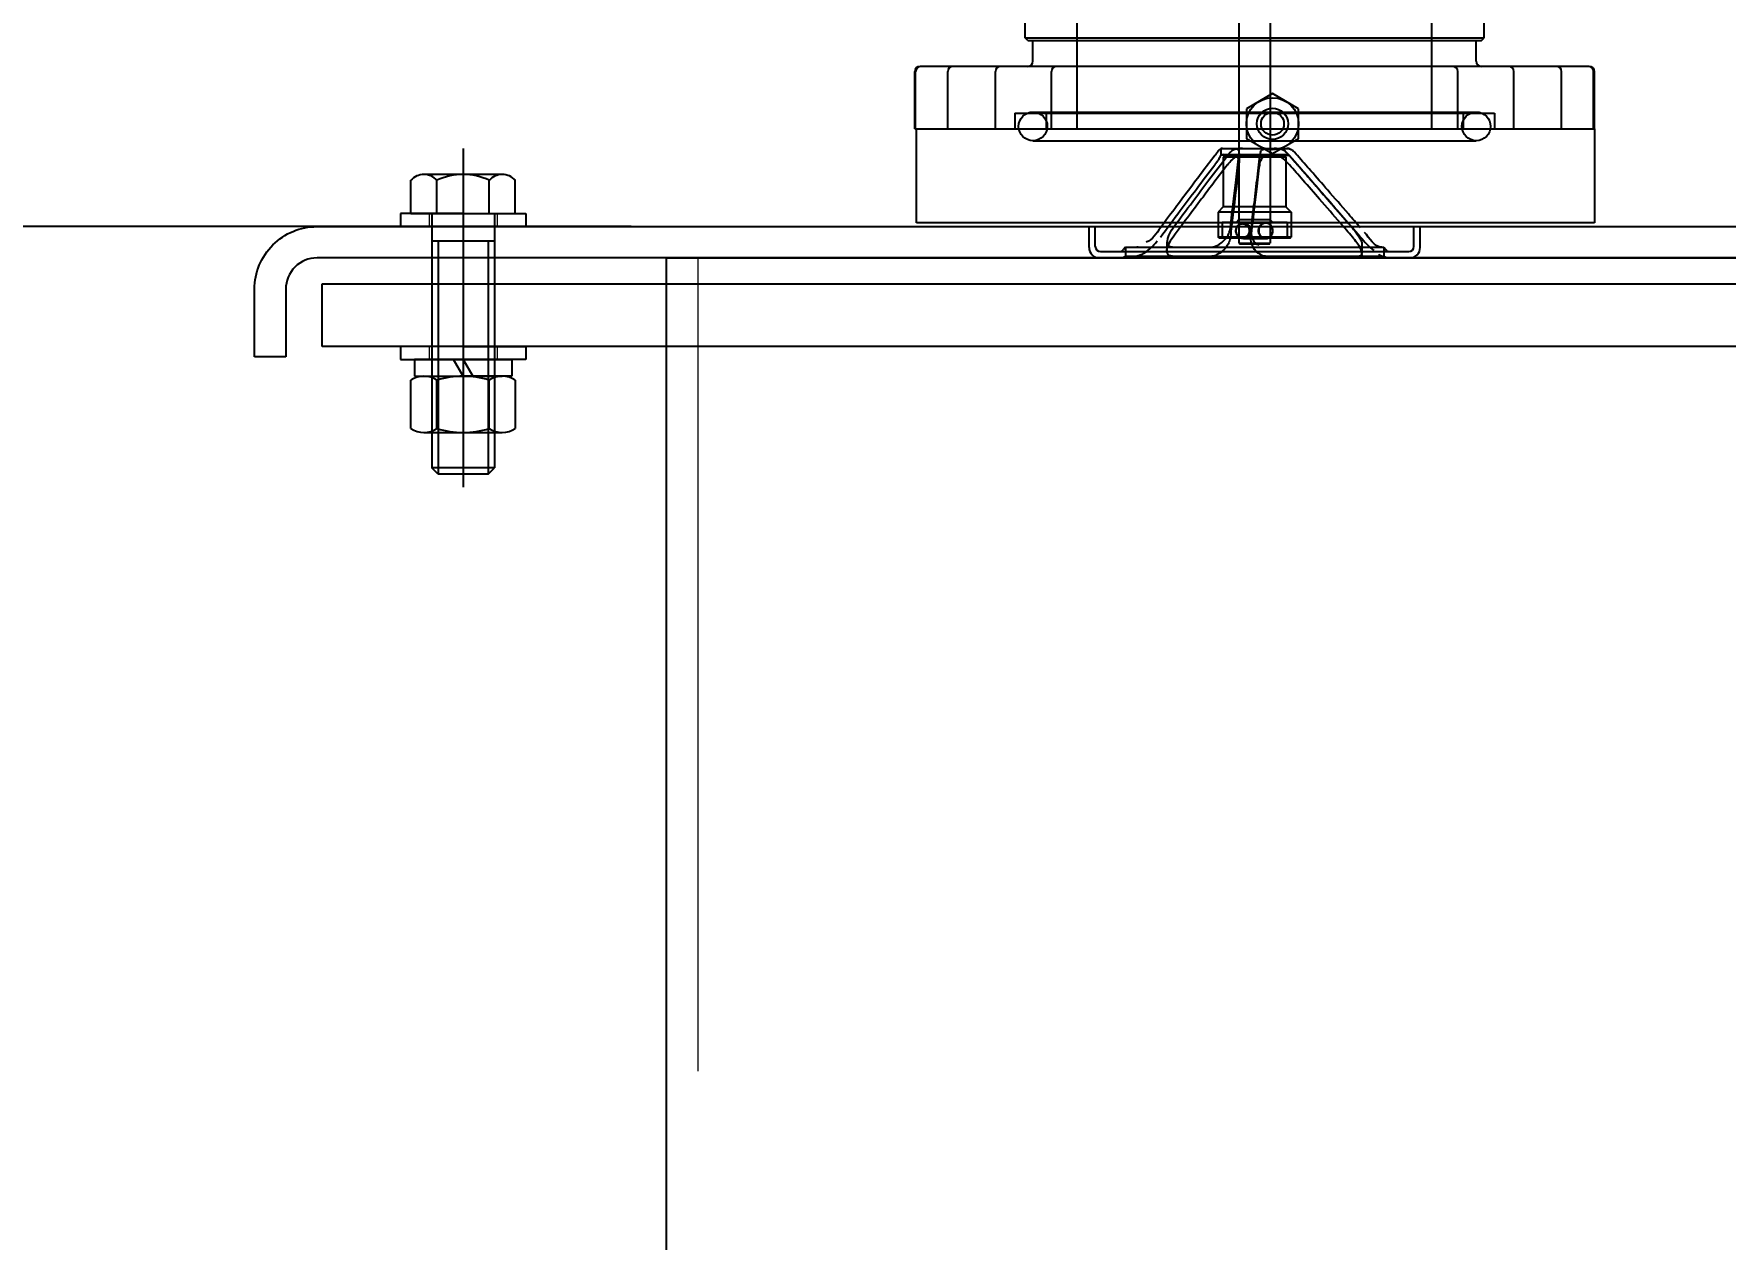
# Model space of a CAD drawing. Header units: millimetres. Extents: x 35720 to 50764, y -47170 to -36532.
# Drawn here: x 37535.5 to 37859.8, y -38400.1 to -38168.9 of the extents above; entities that cross this region are included whole.
import ezdxf

# ---------------------------------------------------------------- set-up
doc = ezdxf.new("R2010")
doc.units = ezdxf.units.MM
doc.header["$LTSCALE"] = 13
doc.linetypes.add('ACAD_ISO02W100', pattern=[15, 12, -3])
doc.linetypes.add('CENTER', pattern=[50.8, 31.75, -6.35, 6.35, -6.35])
doc.layers.get('0').update_dxf_attribs({"color": 1, "linetype": 'CENTER'})
for name, color, linetype in [('01', 7, 'Continuous'), ('3中心线层', 1, 'CENTER'), ('cen', 1, 'CENTER'), ('DIM', 4, 'Continuous')]:
    doc.layers.add(name, color=color, linetype=linetype)
doc.layers.add('DAS', color=3, linetype='ACAD_ISO02W100', lineweight=18)
doc.styles.get("Standard").update_dxf_attribs({"font": 'gbenor.shx', "bigfont": 'gbcbig.shx'})
doc.dimstyles.new('丁晓菲', dxfattribs={"dimscale": 15, "dimtxt": 3.5, "dimasz": 2.5, "dimexe": 1.5, "dimexo": 0, "dimgap": 0.5, "dimtad": 1, "dimtoh": 1, "dimtxsty": 'Standard', "dimcen": 2.5, "dimclrd": 3, "dimclre": 3, "dimclrt": 2, "dimadec": 0, "dimazin": 0, "dimtfac": 1, "dimtmove": 0, "dimatfit": 2, "dimfxl": 0, "dimarcsym": 0})

# ---------------------------------------------------------------- blocks, each defined once
blk = doc.blocks.new('A$C2FE61F56')
for p, q in [((0, 0), (0, 9.35)), ((0, 9.35), (3.2, 9.35)), ((3.2, 9.35), (3.2, 0)), ((0, 0), (3.2, 1.85)), ((0, 0), (0, -9.35)), ((3.2, 0), (0, -1.85)), ((3.2, -9.35), (3.2, 0)), ((0, -9.35), (3.2, -9.35))]:
    blk.add_line(p, q)
at = {"layer": 'cen'}
blk.add_line((-5, 0), (8.2, 0), dxfattribs=at)
blk = doc.blocks.new('A$C177C7799')
for p, q in [((10.04, 10.02), (0.76, 10.02)), ((0, -7.51), (0, 7.51)), ((10.8, -7.51), (10.8, 7.51)), ((10.04, 5.01), (0.76, 5.01)), ((10.04, -5.01), (0.76, -5.01)), ((10.04, -10.02), (0.76, -10.02))]:
    blk.add_line(p, q)
for centre, radius, start, end in [((4.52, 7.51), 4.52, 146.3969, 213.6031), ((6.28, 7.51), 4.52, 326.3969, 33.6031), ((16.96, 0), 16.96, 162.8294, 197.1706), ((-6.16, 0), 16.96, 342.8294, 17.1706), ((4.52, -7.51), 4.52, 146.3969, 213.6031), ((6.28, -7.51), 4.52, 326.3969, 33.6031)]:
    blk.add_arc(centre, radius, start, end)
at = {"layer": 'cen'}
blk.add_line((-5, 0), (15.8, 0), dxfattribs=at)
blk = doc.blocks.new('A$C78412A84')
for p, q in [((0, 12), (2.5, 12)), ((0, 0), (0, 12)), ((2.5, 12), (2.5, 0)), ((0, 0), (0, -12)), ((2.5, -12), (2.5, 0)), ((0, -12), (2.5, -12))]:
    blk.add_line(p, q)
at = {"layer": 'cen'}
blk.add_line((-5, 0), (7.5, 0), dxfattribs=at)
at = {"layer": 'DAS'}
for p, q in [((0, 6.5), (2.5, 6.5)), ((0, -6.5), (2.5, -6.5))]:
    blk.add_line(p, q, dxfattribs=at)
blk = doc.blocks.new('0230313405230.')
for p, q in [((55389.71, -30039.68), (55389.71, -30033.3)), ((55399.73, -30032.18), (55392.22, -30032.18)), ((55394.72, -30039.68), (55394.72, -30033.3)), ((55407.24, -30032.18), (55399.73, -30032.18)), ((55404.74, -30039.68), (55404.74, -30033.3)), ((55409.74, -30039.68), (55409.74, -30033.3)), ((55389.71, -30039.68), (55409.74, -30039.68)), ((55393.73, -30039.68), (55393.73, -30088.48)), ((55405.73, -30039.68), (55405.73, -30088.48)), ((55393.73, -30044.93), (55405.73, -30044.93)), ((55405.73, -30088.48), (55393.73, -30088.48)), ((55394.93, -30089.68), (55393.73, -30088.48)), ((55404.53, -30089.68), (55405.73, -30088.48)), ((55404.53, -30089.68), (55394.93, -30089.68))]:
    blk.add_line(p, q)
for centre, radius, start, end in [((55392.22, -30035.53), 3.35, 41.6088, 138.3912), ((55399.73, -30043.88), 11.71, 64.676, 115.324), ((55407.24, -30035.53), 3.35, 41.6088, 138.3912)]:
    blk.add_arc(centre, radius, start, end)
at = {"layer": '01', "ltscale": 45.628538}
blk.add_lwpolyline([(55359.73, -30067.18), (55359.73, -30054.18, -0.414214), (55371.73, -30042.18), (57567.73, -30042.18, -0.414214), (57579.73, -30054.18), (57579.73, -30067.18), (57573.73, -30067.18), (57573.73, -30054.18, 0.414214), (57567.73, -30048.18), (55371.73, -30048.18, 0.414214), (55365.73, -30054.18), (55365.73, -30067.18)], format="xyb", close=True, dxfattribs=at)
for points in [[(55438.73, -30048.18), (57500.73, -30048.18), (57500.73, -32198.18), (55438.73, -32198.18)], [(55372.73, -30053.18), (57566.73, -30053.18), (57566.73, -30065.18), (55372.73, -30065.18)]]:
    blk.add_lwpolyline(points, close=True, dxfattribs=at)
at = {"layer": 'cen'}
blk.add_line((55399.73, -30027.18), (55399.73, -30092.18), dxfattribs=at)
at = {"layer": 'DAS', "color": 3}
blk.add_line((55444.73, -30048.18), (55444.73, -32198.18), dxfattribs=at)
at = {"layer": 'DIM'}
for p, q in [((55394.93, -30044.93), (55394.93, -30089.68)), ((55404.53, -30044.93), (55404.53, -30089.68))]:
    blk.add_line(p, q, dxfattribs=at)
at = {"rotation": 270}
for name, p in [('A$C78412A84', (55399.73, -30039.68)), ('A$C78412A84', (55399.73, -30065.18)), ('A$C2FE61F56', (55399.73, -30067.68)), ('A$C177C7799', (55399.73, -30070.88))]:
    blk.add_blockref(name, p, dxfattribs=at)
blk = doc.blocks.new('013031320.')
at = {"color": 6, "linetype": 'Continuous'}
for p, q in [((5283.44, -694.23), (5283.44, -765.13)), ((5289.44, -694.23), (5289.44, -765.13)), ((5252.44, -743.2), (5252.44, -712.2)), ((5320.44, -743.2), (5320.44, -712.2)), ((5242.44, -725.7), (5242.44, -720.2)), ((5330.44, -725.7), (5330.44, -720.2)), ((5242.94, -726.2), (5242.44, -725.7)), ((5242.44, -725.7), (5330.44, -725.7)), ((5242.94, -726.2), (5329.94, -726.2)), ((5243.94, -730.2), (5243.94, -726.2)), ((5328.94, -730.2), (5328.94, -726.2)), ((5329.94, -726.2), (5330.44, -725.7)), ((5221.28, -743.2), (5221.28, -732.2)), ((5221.44, -743.2), (5221.44, -732.2)), ((5350.61, -731.2), (5222.28, -731.2)), ((5227.59, -743.2), (5227.59, -732.2)), ((5236.73, -743.2), (5236.73, -732.2)), ((5247.48, -743.2), (5247.48, -732.2)), ((5325.41, -743.2), (5325.41, -732.2)), ((5336.15, -743.2), (5336.15, -732.2)), ((5345.3, -743.2), (5345.3, -732.2)), ((5351.44, -743.2), (5351.44, -732.2)), ((5351.61, -743.2), (5351.61, -732.2)), ((5289.87, -736.42), (5284.87, -739.31)), ((5284.87, -739.31), (5284.87, -745.08)), ((5294.87, -739.31), (5289.87, -736.42)), ((5294.87, -745.08), (5294.87, -739.31)), ((5240.44, -740.2), (5240.44, -743.2)), ((5240.44, -740.2), (5332.44, -740.2)), ((5243.94, -739.95), (5328.94, -739.95)), ((5246.44, -740.2), (5246.44, -743.2)), ((5326.44, -740.2), (5326.44, -743.2)), ((5332.44, -740.2), (5332.44, -743.2)), ((5221.28, -743.2), (5235.44, -743.2)), ((5235.44, -743.2), (5267.44, -743.2)), ((5243.94, -745.45), (5328.94, -745.45)), ((5267.44, -743.2), (5351.61, -743.2)), ((5289.87, -747.97), (5284.87, -745.08)), ((5294.87, -745.08), (5289.87, -747.97)), ((5279.94, -746.96), (5279.94, -748.23)), ((5279.94, -746.96), (5282.35, -746.96)), ((5282.35, -748.23), (5279.94, -748.23)), ((5279.99, -746.96), (5279.99, -748.24)), ((5280.29, -746.93), (5292.6, -746.93)), ((5280.38, -748.13), (5292.51, -748.13)), ((5280.94, -748.13), (5280.44, -748.63)), ((5280.44, -748.63), (5280.44, -758.13)), ((5292.44, -748.63), (5280.44, -748.63)), ((5283.44, -748.63), (5282.94, -748.13)), ((5283.46, -747.93), (5283.46, -749.69)), ((5284.11, -746.96), (5292.86, -746.96)), ((5284.11, -748.23), (5292.86, -748.23)), ((5289.44, -748.63), (5289.94, -748.13)), ((5291.94, -748.13), (5292.44, -748.63)), ((5292.44, -748.63), (5292.44, -758.13)), ((5293.24, -748.44), (5293.44, -748.66)), ((5293.44, -748.66), (5294.19, -749.53)), ((5294.67, -748.32), (5294.43, -748.05)), ((5294.19, -749.53), (5294.67, -750.08)), ((5280.44, -758.13), (5279.44, -759.13)), ((5292.44, -758.13), (5280.44, -758.13)), ((5292.44, -758.13), (5293.44, -759.13)), ((5254.69, -765.93), (5254.69, -761.93)), ((5254.69, -761.93), (5318.19, -761.93)), ((5255.89, -765.73), (5255.89, -761.93)), ((5279.44, -759.13), (5279.44, -763.93)), ((5293.44, -759.13), (5279.44, -759.13)), ((5280.19, -761.13), (5280.19, -763.93)), ((5292.69, -761.13), (5280.19, -761.13)), ((5283.44, -760.63), (5282.94, -761.13)), ((5283.27, -761.71), (5283.37, -761.61)), ((5289.44, -760.63), (5283.44, -760.63)), ((5284.31, -761.23), (5288.53, -761.23)), ((5289.44, -760.63), (5289.94, -761.13)), ((5292.69, -761.13), (5292.69, -763.93)), ((5293.44, -759.13), (5293.44, -763.93)), ((5316.99, -765.73), (5316.99, -761.93)), ((5318.19, -765.93), (5318.19, -761.93)), ((5269.62, -764.85), (5269.62, -766.61)), ((5279.64, -764.13), (5279.44, -763.93)), ((5293.44, -763.93), (5279.44, -763.93)), ((5293.24, -764.13), (5279.64, -764.13)), ((5280.19, -763.93), (5279.99, -764.13)), ((5283.27, -763.74), (5283.37, -763.84)), ((5283.44, -765.13), (5289.44, -765.13)), ((5283.54, -765.23), (5289.34, -765.23)), ((5284.31, -764.23), (5288.53, -764.23)), ((5285.73, -762.57), (5285.73, -764.33)), ((5289.47, -763.84), (5289.56, -763.74)), ((5292.69, -763.93), (5292.89, -764.13)), ((5293.24, -764.13), (5293.44, -763.93)), ((5307.03, -765.36), (5307.03, -767.11)), ((5256.69, -767.93), (5316.19, -767.93)), ((5256.89, -766.73), (5315.99, -766.73)), ((5261.69, -765.9), (5261.22, -766.41)), ((5261.69, -765.9), (5261.69, -767.58)), ((5261.69, -765.9), (5311.19, -765.9)), ((5261.69, -767.58), (5311.19, -767.58)), ((5311.19, -765.9), (5311.19, -767.58)), ((5311.19, -765.9), (5311.67, -766.41))]:
    blk.add_line(p, q, dxfattribs=at)
for points in [[(5279.35, -747.56), (5279.27, -747.68), (5279.19, -747.8), (5279.1, -747.92), (5279, -748.05), (5278.91, -748.18), (5278.8, -748.32)], [(5279.87, -748.44), (5279.8, -748.58), (5279.72, -748.73), (5279.61, -748.91), (5279.49, -749.1), (5279.35, -749.32), (5279.19, -749.55), (5279.01, -749.81), (5278.8, -750.08)], [(5279.35, -747.56), (5279.45, -747.42), (5279.55, -747.3), (5279.66, -747.2), (5279.75, -747.12), (5279.83, -747.06), (5279.9, -747.02), (5279.95, -746.99), (5279.98, -746.97), (5279.99, -746.96), (5279.97, -746.96)], [(5279.87, -748.44), (5279.91, -748.37), (5279.94, -748.32), (5279.97, -748.28), (5279.98, -748.25), (5279.99, -748.23), (5279.97, -748.23)], [(5281.22, -748.32), (5281.33, -748.18), (5281.44, -748.05), (5281.55, -747.92), (5281.66, -747.8), (5281.77, -747.68), (5281.89, -747.56)], [(5281.22, -750.08), (5281.44, -749.81), (5281.66, -749.55), (5281.89, -749.32), (5282.11, -749.1), (5282.34, -748.91), (5282.57, -748.73), (5282.79, -748.58), (5283.02, -748.44)], [(5284.11, -746.96), (5283.86, -746.96), (5283.62, -746.97), (5283.37, -746.99), (5283.12, -747.02), (5282.88, -747.06), (5282.65, -747.12), (5282.43, -747.2), (5282.23, -747.3), (5282.05, -747.42), (5281.89, -747.56)], [(5282.35, -746.96), (5282.55, -746.96), (5282.72, -746.97), (5282.88, -746.99), (5283.02, -747.02), (5283.14, -747.06), (5283.23, -747.12), (5283.31, -747.2), (5283.37, -747.3), (5283.41, -747.42), (5283.44, -747.56)], [(5282.35, -748.23), (5282.52, -748.23), (5282.66, -748.25), (5282.79, -748.28), (5282.9, -748.32), (5282.99, -748.37), (5283.07, -748.44)], [(5284.11, -748.23), (5283.91, -748.23), (5283.71, -748.25), (5283.52, -748.28), (5283.34, -748.32), (5283.17, -748.37), (5283.02, -748.44)], [(5283.44, -750.08), (5283.46, -749.81), (5283.46, -749.55), (5283.44, -749.32), (5283.4, -749.1), (5283.34, -748.91), (5283.26, -748.73), (5283.18, -748.58), (5283.07, -748.44)], [(5283.44, -748.32), (5283.45, -748.18), (5283.46, -748.05), (5283.46, -747.92), (5283.46, -747.8), (5283.45, -747.68), (5283.44, -747.56)], [(5287.6, -747.56), (5287.56, -747.68), (5287.52, -747.8), (5287.48, -747.92), (5287.45, -748.05), (5287.43, -748.18), (5287.41, -748.32)], [(5287.41, -750.08), (5287.45, -749.79), (5287.52, -749.53), (5287.62, -749.28), (5287.73, -749.05), (5287.85, -748.85), (5288, -748.66)], [(5287.6, -747.56), (5287.64, -747.46), (5287.7, -747.38), (5287.76, -747.3), (5287.83, -747.23), (5287.91, -747.17), (5288, -747.12)], [(5288, -747.12), (5288.14, -747.06), (5288.31, -747.01), (5288.49, -746.99), (5288.69, -746.97), (5288.91, -746.96), (5289.14, -746.96)], [(5288, -748.66), (5288.03, -748.62), (5288.07, -748.58), (5288.11, -748.55), (5288.15, -748.51), (5288.19, -748.48), (5288.23, -748.44)], [(5288.23, -748.44), (5288.34, -748.37), (5288.46, -748.32), (5288.61, -748.28), (5288.77, -748.25), (5288.94, -748.23), (5289.14, -748.23)], [(5292.38, -747.56), (5292.21, -747.42), (5292.02, -747.3), (5291.81, -747.2), (5291.59, -747.12), (5291.36, -747.06), (5291.13, -747.02), (5290.89, -746.99), (5290.66, -746.97), (5290.44, -746.96), (5290.22, -746.96)], [(5291.23, -748.44), (5291.08, -748.37), (5290.92, -748.32), (5290.76, -748.28), (5290.58, -748.25), (5290.4, -748.23), (5290.22, -748.23)], [(5291.23, -748.44), (5291.45, -748.58), (5291.67, -748.73), (5291.91, -748.91), (5292.14, -749.1), (5292.38, -749.32), (5292.63, -749.55), (5292.87, -749.81), (5293.12, -750.08)], [(5292.38, -747.56), (5292.51, -747.68), (5292.63, -747.8), (5292.75, -747.92), (5292.87, -748.05), (5293, -748.18), (5293.12, -748.32)], [(5292.86, -746.96), (5292.92, -746.96), (5292.99, -746.97), (5293.08, -746.99), (5293.18, -747.01), (5293.3, -747.06), (5293.44, -747.12)], [(5292.86, -748.23), (5292.91, -748.23), (5292.96, -748.25), (5293.02, -748.28), (5293.09, -748.32), (5293.17, -748.37), (5293.24, -748.44)], [(5293.44, -747.12), (5293.53, -747.17), (5293.63, -747.23), (5293.73, -747.3), (5293.82, -747.38), (5293.91, -747.46), (5294, -747.56)], [(5294.43, -748.05), (5294.1, -747.68), (5294, -747.56)], [(5285.05, -763.65), (5284.97, -763.74), (5284.88, -763.82), (5284.78, -763.89), (5284.68, -763.95), (5284.57, -764), (5284.46, -764.04), (5284.35, -764.07), (5284.23, -764.09), (5284.11, -764.09), (5284, -764.09), (5283.88, -764.07), (5283.76, -764.04), (5283.65, -764), (5283.55, -763.94), (5283.44, -763.88), (5283.35, -763.81), (5283.26, -763.73), (5283.18, -763.64), (5283.1, -763.54), (5283.04, -763.44), (5282.98, -763.33), (5282.94, -763.21), (5282.9, -763.09), (5282.87, -762.97), (5282.86, -762.84), (5282.85, -762.72), (5282.86, -762.59), (5282.88, -762.47), (5282.9, -762.34), (5282.94, -762.23), (5282.99, -762.11), (5283.05, -762), (5283.11, -761.9), (5283.19, -761.8)], [(5285.33, -763.74), (5285.24, -763.84), (5285.15, -763.92), (5285.05, -764), (5284.94, -764.06), (5284.83, -764.11), (5284.72, -764.16), (5284.6, -764.19), (5284.48, -764.21), (5284.36, -764.22), (5284.24, -764.22), (5284.12, -764.21), (5284, -764.19), (5283.88, -764.15), (5283.77, -764.11), (5283.66, -764.05), (5283.55, -763.99), (5283.45, -763.91), (5283.36, -763.83), (5283.28, -763.73), (5283.2, -763.63), (5283.13, -763.53), (5283.07, -763.41), (5283.02, -763.29), (5282.98, -763.17), (5282.95, -763.04), (5282.93, -762.91), (5282.92, -762.78), (5282.92, -762.65), (5282.93, -762.52), (5282.95, -762.39), (5282.98, -762.27), (5283.02, -762.15), (5283.08, -762.03), (5283.14, -761.91), (5283.21, -761.81), (5283.29, -761.71)], [(5283.19, -761.8), (5283.27, -761.71), (5283.36, -761.63), (5283.46, -761.56), (5283.56, -761.5), (5283.67, -761.45), (5283.78, -761.41), (5283.9, -761.38), (5284.01, -761.37), (5284.13, -761.36), (5284.25, -761.37), (5284.36, -761.39), (5284.48, -761.42), (5284.59, -761.46), (5284.7, -761.51), (5284.8, -761.57), (5284.89, -761.64), (5284.98, -761.72), (5285.07, -761.81), (5285.14, -761.91), (5285.2, -762.02), (5285.26, -762.13), (5285.31, -762.24), (5285.34, -762.36), (5285.37, -762.48), (5285.39, -762.61), (5285.39, -762.74), (5285.38, -762.86), (5285.37, -762.98), (5285.34, -763.11), (5285.3, -763.23), (5285.25, -763.34), (5285.2, -763.45), (5285.13, -763.56), (5285.05, -763.65)], [(5283.29, -761.71), (5283.37, -761.62), (5283.46, -761.53), (5283.56, -761.46), (5283.67, -761.39), (5283.78, -761.34), (5283.9, -761.29), (5284.01, -761.26), (5284.13, -761.24), (5284.25, -761.23), (5284.37, -761.23), (5284.5, -761.24), (5284.62, -761.26), (5284.73, -761.3), (5284.85, -761.34), (5284.96, -761.4), (5285.06, -761.46), (5285.16, -761.54), (5285.25, -761.63), (5285.34, -761.72), (5285.42, -761.82), (5285.49, -761.93), (5285.55, -762.04), (5285.6, -762.16), (5285.64, -762.28), (5285.67, -762.41), (5285.69, -762.54), (5285.7, -762.67), (5285.7, -762.8), (5285.69, -762.93), (5285.67, -763.06), (5285.63, -763.18), (5285.59, -763.31), (5285.54, -763.43), (5285.48, -763.54), (5285.41, -763.65), (5285.33, -763.74)], [(5287.51, -761.71), (5287.43, -761.81), (5287.36, -761.91), (5287.3, -762.03), (5287.25, -762.15), (5287.21, -762.27), (5287.18, -762.39), (5287.15, -762.52), (5287.14, -762.65), (5287.14, -762.78), (5287.15, -762.91), (5287.17, -763.04), (5287.2, -763.17), (5287.25, -763.29), (5287.3, -763.41), (5287.36, -763.53), (5287.43, -763.63), (5287.5, -763.73), (5287.59, -763.83), (5287.68, -763.91), (5287.78, -763.99), (5287.89, -764.05), (5288, -764.11), (5288.11, -764.15), (5288.23, -764.19), (5288.35, -764.21), (5288.47, -764.22), (5288.59, -764.22), (5288.71, -764.21), (5288.83, -764.19), (5288.95, -764.16), (5289.06, -764.11), (5289.17, -764.06), (5289.28, -764), (5289.38, -763.92)], [(5287.58, -761.73), (5287.5, -761.83), (5287.43, -761.93), (5287.37, -762.04), (5287.32, -762.16), (5287.28, -762.28), (5287.25, -762.4), (5287.23, -762.53), (5287.22, -762.65), (5287.22, -762.78), (5287.23, -762.91), (5287.25, -763.04), (5287.28, -763.16), (5287.32, -763.28), (5287.37, -763.4), (5287.43, -763.51), (5287.5, -763.62), (5287.57, -763.71), (5287.65, -763.8), (5287.75, -763.89), (5287.84, -763.96), (5287.94, -764.02), (5288.05, -764.08), (5288.16, -764.12), (5288.28, -764.16), (5288.39, -764.18), (5288.51, -764.19), (5288.63, -764.19), (5288.75, -764.18), (5288.87, -764.16), (5288.98, -764.13), (5289.09, -764.09), (5289.2, -764.03), (5289.3, -763.97), (5289.4, -763.9)], [(5289.5, -761.65), (5289.39, -761.54), (5289.29, -761.46), (5289.18, -761.4), (5289.07, -761.34), (5288.96, -761.3), (5288.84, -761.26), (5288.72, -761.24), (5288.6, -761.23), (5288.48, -761.23), (5288.36, -761.24), (5288.24, -761.26), (5288.12, -761.29), (5288.01, -761.34), (5287.9, -761.39), (5287.79, -761.46), (5287.69, -761.53), (5287.6, -761.62), (5287.51, -761.71)], [(5289.41, -761.57), (5289.32, -761.49), (5289.21, -761.43), (5289.11, -761.37), (5289, -761.33), (5288.88, -761.29), (5288.76, -761.27), (5288.65, -761.26), (5288.53, -761.26), (5288.41, -761.27), (5288.29, -761.29), (5288.18, -761.32), (5288.07, -761.37), (5287.96, -761.42), (5287.85, -761.48), (5287.76, -761.56), (5287.66, -761.64), (5287.58, -761.73)], [(5289.56, -763.74), (5289.64, -763.65), (5289.71, -763.54), (5289.77, -763.43), (5289.82, -763.31), (5289.86, -763.18), (5289.89, -763.06), (5289.91, -762.93), (5289.93, -762.8), (5289.93, -762.67), (5289.92, -762.54), (5289.9, -762.41), (5289.86, -762.28), (5289.82, -762.16), (5289.77, -762.04), (5289.71, -761.93), (5289.64, -761.82), (5289.57, -761.72), (5289.48, -761.63)], [(5289.58, -763.72), (5289.66, -763.63), (5289.72, -763.52), (5289.78, -763.41), (5289.84, -763.29), (5289.88, -763.17), (5289.91, -763.05), (5289.93, -762.93), (5289.94, -762.8), (5289.94, -762.67), (5289.93, -762.54), (5289.91, -762.42), (5289.88, -762.29), (5289.84, -762.17), (5289.79, -762.05), (5289.73, -761.94), (5289.66, -761.84), (5289.59, -761.74), (5289.5, -761.65)], [(5281.2, -763.81), (5281.35, -763.55), (5281.48, -763.28), (5281.58, -763.01), (5281.67, -762.74), (5281.74, -762.45), (5281.79, -762.17)], [(5281.79, -763.93), (5281.74, -764.21), (5281.67, -764.5), (5281.58, -764.77), (5281.48, -765.04), (5281.35, -765.31), (5281.2, -765.57)], [(5289.38, -763.92), (5289.49, -763.81), (5289.58, -763.72)], [(5305.19, -762.17), (5305.43, -762.46), (5305.66, -762.74), (5305.87, -763.01), (5306.07, -763.29), (5306.25, -763.55), (5306.42, -763.81)], [(5306.42, -765.57), (5306.25, -765.31), (5306.07, -765.04), (5305.87, -764.77), (5305.66, -764.49), (5305.43, -764.21), (5305.19, -763.93)], [(5306.42, -763.81), (5306.62, -764.15), (5306.78, -764.47), (5306.9, -764.75), (5306.98, -765), (5307.02, -765.22), (5307.03, -765.4), (5307, -765.56), (5306.95, -765.68), (5306.86, -765.78), (5306.75, -765.85), (5306.61, -765.89), (5306.46, -765.9)], [(5264.18, -765.83), (5264.11, -765.85), (5264.05, -765.87), (5263.99, -765.88), (5263.93, -765.89), (5263.88, -765.9), (5263.83, -765.9)], [(5264.18, -767.53), (5264.11, -767.55), (5264.05, -767.56), (5263.99, -767.57), (5263.93, -767.58), (5263.88, -767.58), (5263.83, -767.58)], [(5264.78, -767.29), (5264.68, -767.35), (5264.58, -767.4), (5264.48, -767.44), (5264.38, -767.48), (5264.28, -767.51), (5264.18, -767.53)], [(5270.23, -767.53), (5270.14, -767.51), (5270.06, -767.48), (5269.99, -767.44), (5269.93, -767.4), (5269.87, -767.35), (5269.82, -767.29)], [(5270.71, -765.9), (5270.63, -765.9), (5270.54, -765.89), (5270.46, -765.88), (5270.38, -765.87), (5270.31, -765.85), (5270.23, -765.83)], [(5270.71, -767.58), (5270.62, -767.58), (5270.54, -767.58), (5270.46, -767.57), (5270.38, -767.56), (5270.3, -767.55), (5270.23, -767.53)], [(5277.76, -767.58), (5278.03, -767.58), (5278.29, -767.55), (5278.55, -767.51), (5278.81, -767.46), (5279.05, -767.38), (5279.28, -767.29)], [(5281.2, -765.57), (5281, -765.86), (5280.78, -766.13), (5280.55, -766.39), (5280.31, -766.61), (5280.05, -766.82), (5279.79, -767), (5279.53, -767.16), (5279.28, -767.29)], [(5287.54, -767.29), (5287.75, -767.38), (5287.98, -767.46), (5288.23, -767.51), (5288.49, -767.55), (5288.76, -767.58), (5289.05, -767.58)], [(5307.01, -767.29), (5307.03, -767.16), (5307.02, -767), (5306.99, -766.82), (5306.94, -766.61), (5306.85, -766.38), (5306.74, -766.13), (5306.59, -765.86), (5306.42, -765.57)], [(5307.01, -767.29), (5306.98, -767.38), (5306.92, -767.46), (5306.84, -767.51), (5306.74, -767.55), (5306.61, -767.58), (5306.46, -767.58)], [(5310.86, -767.58), (5310.8, -767.58), (5310.72, -767.55), (5310.61, -767.51), (5310.5, -767.46), (5310.37, -767.38), (5310.23, -767.29)]]:
    blk.add_lwpolyline(points, dxfattribs=at)
for centre, radius in [((5289.87, -742.2), 5), ((5289.87, -742.2), 3), ((5243.94, -742.7), 2.75), ((5289.87, -742.2), 2.2), ((5328.94, -742.7), 2.75)]:
    blk.add_circle(centre, radius, dxfattribs=at)
for centre, radius, start, end in [((5222.28, -732.2), 1, 90, 180), ((5222.44, -732.2), 1, 90, 180), ((5228.59, -732.2), 1, 90, 180), ((5237.73, -732.2), 1, 90, 180), ((5242.94, -730.2), 1, 270, 0), ((5248.48, -732.2), 1, 90, 180), ((5324.41, -732.2), 1, 0, 90), ((5329.94, -730.2), 1, 180, 270), ((5335.15, -732.2), 1, 0, 90), ((5344.3, -732.2), 1, 0, 90), ((5350.44, -732.2), 1, 0, 90), ((5350.61, -732.2), 1, 0, 90), ((5280.29, -748.93), 2, 90, 100.0026), ((5280.38, -749.13), 1, 90, 115.7364), ((5292.51, -749.13), 1, 44.6109, 90), ((5292.6, -748.93), 2, 71.7887, 90), ((5256.69, -765.93), 2, 180, 270), ((5256.89, -765.73), 1, 180, 270), ((5260.49, -765.73), 1, 270, 316.944), ((5260.57, -765.93), 2, 270, 304.0027), ((5312.31, -765.93), 2, 235.9973, 270), ((5312.4, -765.73), 1, 223.056, 270), ((5315.99, -765.73), 1, 270, 0), ((5316.19, -765.93), 2, 270, 0)]:
    blk.add_arc(centre, radius, start, end, dxfattribs=at)
for points, knots in [([(5278.8, -748.32), (5277.95, -749.43), (5276.39, -751.48), (5273.97, -754.71), (5271.34, -758.21), (5269.43, -760.77), (5268.38, -762.17)], [0, 0, 0, 0, 0.241429, 0.447439, 0.69788, 1, 1, 1, 1]), ([(5270.81, -762.17), (5272.07, -760.47), (5274.36, -757.41), (5277.83, -752.79), (5280.04, -749.87), (5281.22, -748.32)], [0, 0, 0, 0, 0.366033, 0.66252, 1, 1, 1, 1]), ([(5281.79, -762.17), (5281.99, -760.47), (5282.35, -757.41), (5282.9, -752.79), (5283.25, -749.87), (5283.44, -748.32)], [0, 0, 0, 0, 0.366766, 0.663444, 1, 1, 1, 1]), ([(5287.41, -748.32), (5287.22, -749.88), (5286.83, -753.1), (5286.28, -757.72), (5285.92, -760.77), (5285.75, -762.17)], [0, 0, 0, 0, 0.338404, 0.697246, 1, 1, 1, 1]), ([(5293.12, -748.32), (5294.1, -749.42), (5295.91, -751.48), (5298.72, -754.71), (5301.77, -758.21), (5303.98, -760.77), (5305.19, -762.17)], [0, 0, 0, 0, 0.241599, 0.447625, 0.698008, 1, 1, 1, 1]), ([(5306.74, -762.17), (5305.97, -761.28), (5303.87, -758.86), (5300.71, -755.22), (5297.46, -751.49), (5295.53, -749.29), (5294.67, -748.32)], [0, 0, 0, 0, 0.192284, 0.522119, 0.787837, 1, 1, 1, 1]), ([(5268.38, -763.93), (5269.65, -762.23), (5271.94, -759.17), (5275.41, -754.55), (5277.62, -751.62), (5278.8, -750.08)], [0, 0, 0, 0, 0.366033, 0.66252, 1, 1, 1, 1]), ([(5281.22, -750.08), (5280.38, -751.18), (5278.81, -753.24), (5276.39, -756.46), (5273.76, -759.97), (5271.85, -762.53), (5270.81, -763.93)], [0, 0, 0, 0, 0.241429, 0.447439, 0.69788, 1, 1, 1, 1]), ([(5283.44, -750.08), (5283.25, -751.64), (5282.86, -754.86), (5282.31, -759.47), (5281.95, -762.53), (5281.79, -763.93)], [0, 0, 0, 0, 0.338404, 0.697246, 1, 1, 1, 1]), ([(5285.75, -763.93), (5285.96, -762.23), (5286.32, -759.17), (5286.87, -754.55), (5287.22, -751.63), (5287.41, -750.08)], [0, 0, 0, 0, 0.366766, 0.663444, 1, 1, 1, 1]), ([(5305.19, -763.93), (5304.42, -763.03), (5302.33, -760.62), (5299.17, -756.97), (5295.91, -753.24), (5293.98, -751.05), (5293.12, -750.08)], [0, 0, 0, 0, 0.192284, 0.522119, 0.787837, 1, 1, 1, 1]), ([(5294.67, -750.08), (5295.65, -751.18), (5297.46, -753.24), (5300.27, -756.46), (5303.31, -759.97), (5305.53, -762.53), (5306.74, -763.93)], [0, 0, 0, 0, 0.241599, 0.447625, 0.698008, 1, 1, 1, 1])]:
    blk.add_open_spline(points, degree=3, knots=knots, dxfattribs=at)
for points in [[(5264.78, -767.29), (5265.92, -766.63), (5266.98, -765.75), (5267.77, -764.69)], [(5268.38, -762.17), (5267.61, -763.21), (5266.87, -764.51), (5265.65, -764.94)], [(5270.23, -765.83), (5269.07, -765.41), (5270.07, -763.16), (5270.81, -762.17)], [(5270.81, -763.93), (5270.11, -764.86), (5269.11, -766.36), (5269.82, -767.29)], [(5277.76, -765.9), (5279.1, -765.9), (5280.49, -764.95), (5281.2, -763.81)], [(5285.75, -762.17), (5285.61, -763.35), (5286.1, -765.4), (5287.29, -765.4)], [(5287.54, -767.29), (5286.41, -766.71), (5285.61, -765.19), (5285.75, -763.93)], [(5306.74, -763.93), (5307.54, -764.85), (5308.34, -765.81), (5309.32, -766.54)], [(5310.86, -765.9), (5309.39, -765.9), (5308.48, -764.14), (5307.52, -763.03)]]:
    blk.add_open_spline(points, degree=3, dxfattribs=at)
at = {"layer": '3中心线层', "ltscale": 38.869873}
blk.add_lwpolyline([(5221.61, -743.2), (5351.61, -743.2), (5351.61, -761.2), (5221.61, -761.2)], close=True, dxfattribs=at)
blk = doc.blocks.new('*D163')
at = {"layer": 'Defpoints', "color": 0, "ltscale": 38.869873, "transparency": 16777216}
for p in [(38036.26, -37446.88), (36947.53, -40489.88), (37739.27, -40489.88)]:
    blk.add_point(p, dxfattribs=at)
at = {"layer": 'DIM', "color": 3, "lineweight": -2, "ltscale": 38.869873, "transparency": 16777216}
for p, q in [((38036.26, -37446.88), (36925.03, -37446.88)), ((36947.53, -37484.38), (36947.53, -40452.38)), ((37739.27, -40489.88), (36925.03, -40489.88))]:
    blk.add_line(p, q, dxfattribs=at)
at = {"layer": 'DIM', "color": 3, "ltscale": 38.869873, "transparency": 16777216}
for points in [[(36941.28, -37484.38), (36953.78, -37484.38), (36947.53, -37446.88)], [(36941.28, -40452.38), (36953.78, -40452.38), (36947.53, -40489.88)]]:
    blk.add_solid(points, dxfattribs=at)
at = {"layer": 'DIM', "color": 2, "ltscale": 38.869873, "transparency": 16777216, "insert": (36913.78, -38968.38), "char_height": 52.5, "attachment_point": 5, "rotation": 90, "bg_fill": 3, "box_fill_scale": 1.1, "bg_fill_color": 256, "bg_fill_true_color": 13158600, "bg_fill_transparency": 0}
blk.add_mtext('3043', dxfattribs=at)
blk = doc.blocks.new('*D164')
at = {"layer": 'Defpoints', "color": 0, "ltscale": 38.869873, "transparency": 16777216}
for p in [(37650.08, -38205.88), (37162.54, -40489.88), (37642.3, -40489.88)]:
    blk.add_point(p, dxfattribs=at)
at = {"layer": 'DIM', "color": 3, "lineweight": -2, "ltscale": 38.869873, "transparency": 16777216}
for p, q in [((37650.08, -38205.88), (37140.04, -38205.88)), ((37162.54, -38243.38), (37162.54, -40452.38)), ((37642.3, -40489.88), (37140.04, -40489.88))]:
    blk.add_line(p, q, dxfattribs=at)
at = {"layer": 'DIM', "color": 3, "ltscale": 38.869873, "transparency": 16777216}
for points in [[(37156.29, -38243.38), (37168.79, -38243.38), (37162.54, -38205.88)], [(37156.29, -40452.38), (37168.79, -40452.38), (37162.54, -40489.88)]]:
    blk.add_solid(points, dxfattribs=at)
at = {"layer": 'DIM', "color": 2, "ltscale": 38.869873, "transparency": 16777216, "insert": (37128.79, -39347.88), "char_height": 52.5, "attachment_point": 5, "rotation": 90, "bg_fill": 3, "box_fill_scale": 1.1, "bg_fill_color": 256, "bg_fill_true_color": 13158600, "bg_fill_transparency": 0}
blk.add_mtext('2284', dxfattribs=at)

msp = doc.modelspace()

# ---------------------------------------------------------------- block references
msp.add_blockref('013031320.', (32483.17, -37443.954))
at = {"layer": 'DIM', "color": 0}
msp.add_blockref('0230313405230.', (-17781.886, -8163.702), dxfattribs=at)

# ---------------------------------------------------------------- next in the draw order: dimensions: what is measured, and where the dimension line sits
at = {"layer": 'DIM', "color": 2, "ltscale": 38.869873}
dim = msp.add_linear_dim(base=(36947.534, -40489.88), p1=(38036.26, -37446.88), p2=(37739.268, -40489.88), angle=90, dimstyle='丁晓菲', override={"dimtfill": 1, "dimarcsym": 1}, dxfattribs=at)
dim.commit()
dim.dimension.update_dxf_attribs({"geometry": '*D163', "text_midpoint": (36913.784, -38968.38)})

# ---------------------------------------------------------------- next in the draw order: dimensions: what is measured, and where the dimension line sits
dim = msp.add_linear_dim(base=(37162.544, -40489.88), p1=(37650.085, -38205.88), p2=(37642.296, -40489.88), angle=90, dimstyle='丁晓菲', override={"dimtfill": 1, "dimarcsym": 1}, dxfattribs=at)
dim.commit()
dim.dimension.update_dxf_attribs({"geometry": '*D164', "text_midpoint": (37128.794, -39347.88)})

doc.saveas('drawing.dxf')
